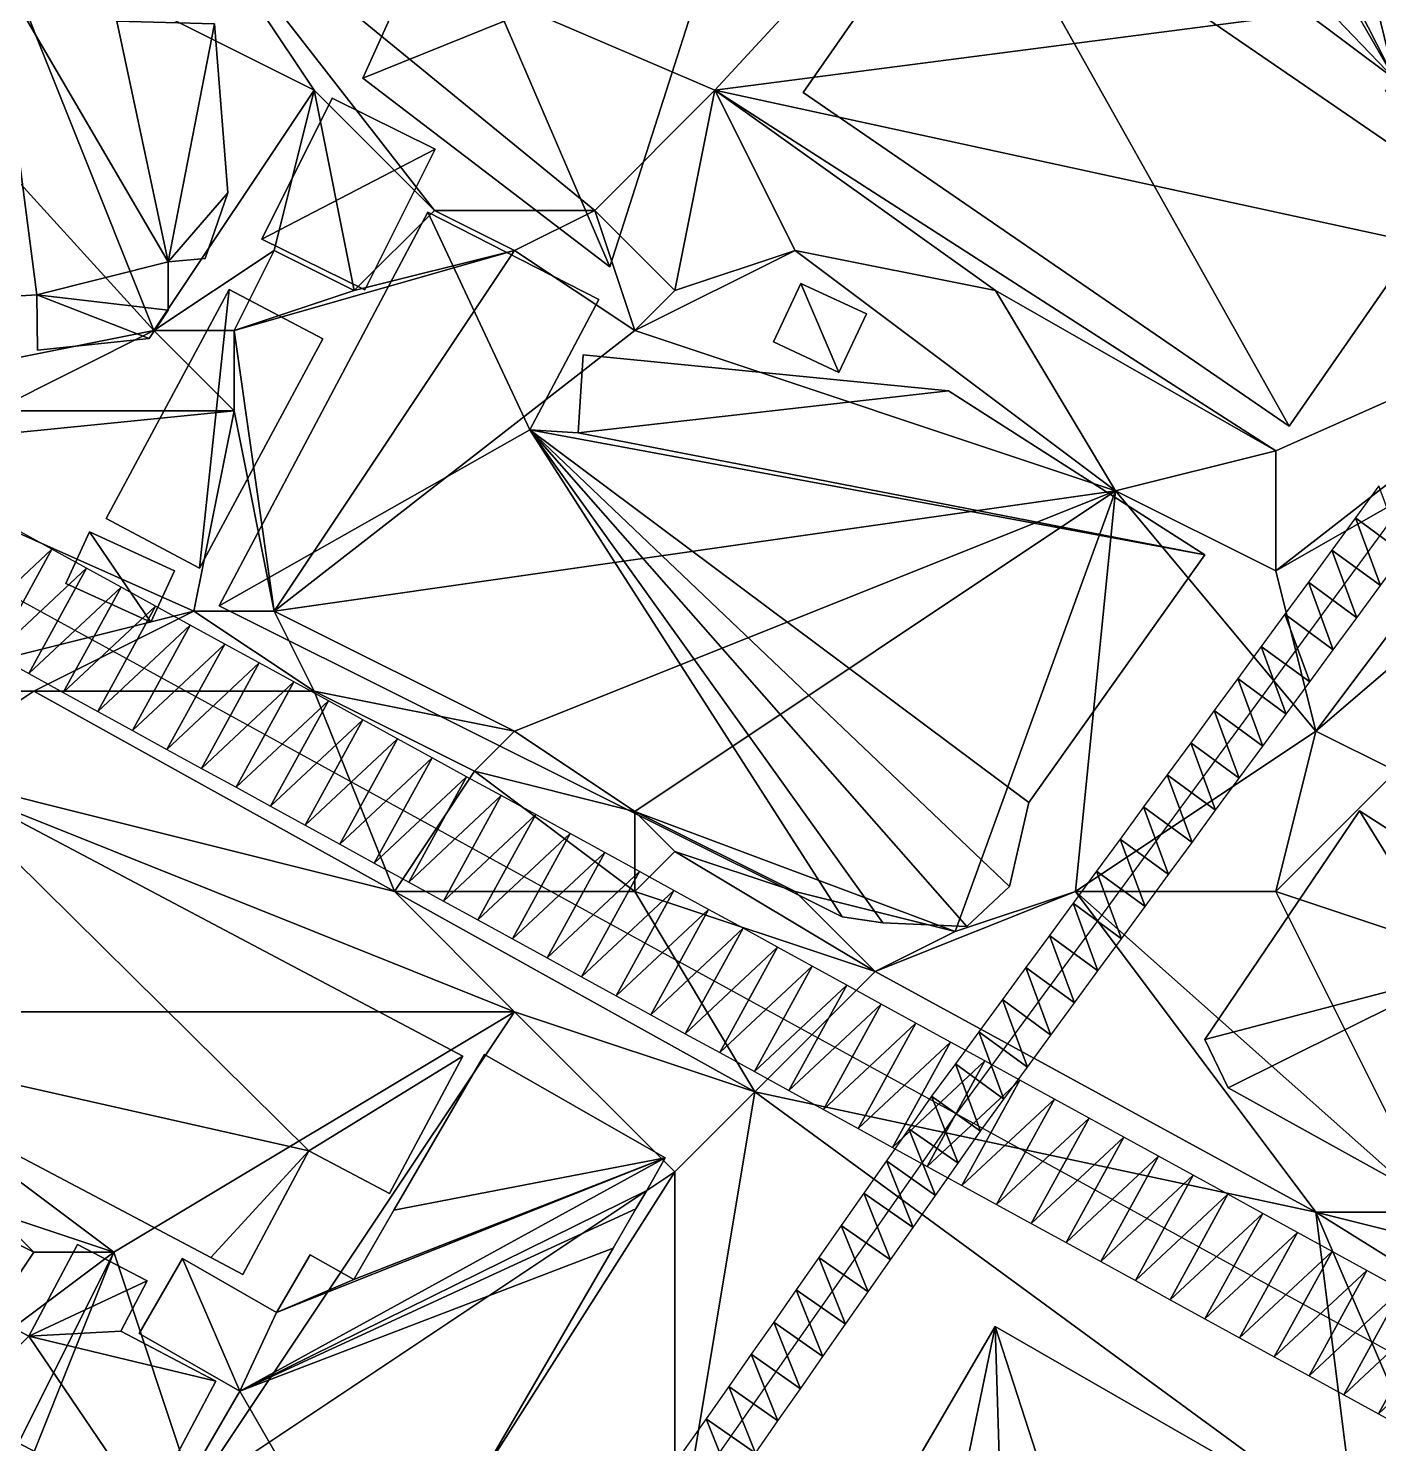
# Model space of a CAD drawing. Header units: metres. Extents: x -1103 to 901, y -902 to 905.
# Drawn here: x -1044.3 to -976.9, y -41.6 to 29.1 of the extents above; entities that cross this region are included whole.
import ezdxf

# ---------------------------------------------------------------- set-up
doc = ezdxf.new("R2010")
doc.units = ezdxf.units.M
for name, color, linetype in [('OSM_BUILDING_FOOTPRINTS', 7, 'CONTINUOUS'), ('OSM_BUILDING_ROOFS', 1, 'CONTINUOUS'), ('OSM_BUILDING_WALLS', 8, 'CONTINUOUS'), ('OSM_ROAD_AXES', 2, 'CONTINUOUS'), ('OSM_ROAD_SURFACE', 9, 'CONTINUOUS'), ('OSM_TERRAIN', 3, 'CONTINUOUS')]:
    doc.layers.add(name, color=color, linetype=linetype)

msp = doc.modelspace()

# ---------------------------------------------------------------- linework, layer by layer
at = {"layer": 'OSM_BUILDING_FOOTPRINTS'}
for points in [[(-1013.218, 51.382, 16.918), (-1010.676, 55.308, 16.918), (-1005.735, 52.089, 16.918), (-1004.994, 49.17, 16.918), (-1015.24, 17.187, 16.918), (-1027.576, 26.598, 16.918), (-1025.609, 30.966, 16.918), (-1020.513, 29.44, 16.918), (-1018.17, 36.076, 16.918), (-1019.076, 36.341, 16.918), (-1018.944, 36.905, 16.918), (-1019.485, 37.137, 16.918), (-1018.137, 41.262, 16.918), (-1016.622, 40.842, 16.918), (-1013.218, 51.382, 16.918)], [(-989.054, 37.47, 17.023), (-985.252, 42.491, 17.023), (-983.528, 41.208, 17.023), (-980.632, 45.278, 17.023), (-963.354, 32.98, 17.023), (-966.737, 28.501, 17.023), (-966.118, 28.048, 17.023), (-970.539, 22.209, 17.023), (-973.645, 24.52, 17.023), (-973.988, 24.067, 17.023), (-976.53, 25.958, 17.023), (-976.077, 26.566, 17.023), (-980.764, 30.071, 17.023), (-980.178, 30.846, 17.023), (-989.054, 37.47, 17.023)], [(-1005.602, 25.88, 17.048), (-997.345, 37.757, 17.048), (-973.081, 21.103, 17.048), (-981.338, 9.225, 17.048), (-1005.602, 25.88, 17.048)], [(-1058.814, 35.92, 17.05), (-1046.445, 37.38, 17.05), (-1046.014, 32.337, 17.05), (-1040.167, 32.946, 17.05), (-1039.846, 29.44, 17.05), (-1034.971, 29.318, 17.05), (-1034.319, 20.88, 17.05), (-1035.435, 17.607, 17.05), (-1037.292, 17.43, 17.05), (-1037.292, 15.019, 17.05), (-1038.232, 13.604, 17.05), (-1043.803, 13.017, 17.05), (-1043.836, 15.782, 17.05), (-1047.926, 15.528, 17.05), (-1047.97, 12.044, 17.05), (-1052.126, 11.712, 17.05), (-1052.005, 14.499, 17.05), (-1056.493, 14.521, 17.05), (-1058.814, 35.92, 17.05)], [(-1029.102, 25.603, 17.526), (-1023.962, 23.059, 17.526), (-1027.466, 16.037, 17.526), (-1032.606, 18.569, 17.526), (-1029.102, 25.603, 17.526)], [(-1016.578, 12.786, 17.759), (-998.339, 10.994, 17.759), (-985.55, 2.8, 17.759), (-994.326, -9.564, 17.759), (-995.288, -13.745, 17.759), (-997.432, -15.746, 17.759), (-1001.621, -15.558, 17.759), (-1003.644, -15.271, 17.759), (-1034.739, 0.255, 17.759), (-1024.326, 19.907, 17.759), (-1015.793, 15.55, 17.759), (-1019.242, 9.048, 17.759), (-1016.821, 8.893, 17.759), (-1016.578, 12.786, 17.759)], [(-1007.083, 13.438, 17.99), (-1005.712, 16.347, 17.99), (-1002.44, 14.832, 17.99), (-1003.811, 11.912, 17.99), (-1007.083, 13.438, 17.99)], [(-1040.387, 4.624, 17.709), (-1034.242, 16.059, 17.709), (-1029.577, 13.582, 17.709), (-1035.723, 2.146, 17.709), (-1040.387, 4.624, 17.709)], [(-1042.399, 1.383, 18.565), (-1041.216, 3.949, 18.565), (-1036.972, 2.014, 18.565), (-1038.154, -0.552, 18.565), (-1042.399, 1.383, 18.565)], [(-1030.261, -26.95, 19.434), (-1033.566, -33.121, 19.434), (-1035.158, -32.269, 19.434), (-1056.415, -21.034, 19.434), (-1049.44, -8.017, 19.434), (-1022.579, -22.227, 19.434), (-1026.249, -29.073, 19.434), (-1030.261, -26.95, 19.434)], [(-977.823, -9.973, 18.501), (-985.538, -21.386, 18.501), (-984.377, -23.808, 18.501), (-972.55, -30.355, 18.501), (-969.4, -24.582, 18.501), (-972.274, -22.868, 18.501), (-970.583, -19.683, 18.501), (-972.838, -18.068, 18.501), (-970.892, -14.441, 18.501), (-977.823, -9.973, 18.501)], [(-1038.739, -36.073, 19.076), (-1036.573, -32.324, 19.076), (-1031.875, -35.012, 19.076), (-1030.206, -32.136, 19.076), (-1028.028, -33.375, 19.076), (-1026.017, -29.913, 19.076), (-1021.507, -22.139, 19.076), (-1012.476, -27.303, 19.076), (-1013.404, -28.918, 19.076), (-1013.946, -29.836, 19.076), (-1015.085, -31.804, 19.076), (-1026.492, -51.478, 19.076), (-1037.369, -45.252, 19.076), (-1033.71, -38.949, 19.076), (-1038.739, -36.073, 19.076)], [(-1044.244, -36.195, 18.88), (-1041.812, -31.617, 18.88), (-1038.33, -33.441, 18.88), (-1039.657, -35.941, 18.88), (-1034.904, -38.44, 18.88), (-1038.341, -44.91, 18.88), (-1047.881, -39.9, 18.88), (-1045.549, -35.51, 18.88), (-1044.244, -36.195, 18.88)], [(-1005.865, -52.595, 18.597), (-996.017, -35.708, 18.597), (-979.016, -45.484, 18.597), (-985.571, -56.742, 18.597), (-992.446, -52.783, 18.597), (-991.186, -50.626, 18.597), (-995.63, -48.072, 18.597), (-1000.173, -55.868, 18.597), (-1005.865, -52.595, 18.597)]]:
    msp.add_polyline3d(points, close=True, dxfattribs=at)
at = {"layer": 'OSM_BUILDING_ROOFS'}
for points in [[(-1020.513, 29.44, 38.118), (-1015.24, 17.187, 38.118), (-1004.994, 49.17, 38.118)], [(-976.077, 26.566, 25.423), (-980.632, 45.278, 25.423), (-983.528, 41.208, 25.423)], [(-976.077, 26.566, 25.423), (-963.354, 32.98, 25.423), (-980.632, 45.278, 25.423)], [(-976.077, 26.566, 25.423), (-983.528, 41.208, 25.423), (-985.252, 42.491, 25.423)], [(-976.077, 26.566, 25.423), (-985.252, 42.491, 25.423), (-980.178, 30.846, 25.423)], [(-997.345, 37.757, 25.448), (-1005.602, 25.88, 25.448), (-981.338, 9.225, 25.448)], [(-997.345, 37.757, 25.448), (-981.338, 9.225, 25.448), (-973.081, 21.103, 25.448)], [(-1046.014, 32.337, 25.45), (-1047.926, 15.528, 25.45), (-1043.836, 15.782, 25.45)], [(-1046.014, 32.337, 25.45), (-1043.836, 15.782, 25.45), (-1037.292, 17.43, 25.45)], [(-1046.014, 32.337, 25.45), (-1037.292, 17.43, 25.45), (-1039.846, 29.44, 25.45)], [(-1020.513, 29.44, 38.118), (-1025.609, 30.966, 38.118), (-1027.576, 26.598, 38.118)], [(-980.178, 30.846, 25.423), (-980.764, 30.071, 25.423), (-976.077, 26.566, 25.423)], [(-1037.292, 17.43, 25.45), (-1034.971, 29.318, 25.45), (-1039.846, 29.44, 25.45)], [(-1037.292, 17.43, 25.45), (-1034.319, 20.88, 25.45), (-1034.971, 29.318, 25.45)], [(-1020.513, 29.44, 38.118), (-1027.576, 26.598, 38.118), (-1015.24, 17.187, 38.118)], [(-1023.962, 23.059, 32.326), (-1029.102, 25.603, 32.326), (-1032.606, 18.569, 32.326)], [(-1023.962, 23.059, 32.326), (-1032.606, 18.569, 32.326), (-1027.466, 16.037, 32.326)], [(-1037.292, 17.43, 25.45), (-1035.435, 17.607, 25.45), (-1034.319, 20.88, 25.45)], [(-1019.242, 9.048, 26.159), (-1024.326, 19.907, 26.159), (-1034.739, 0.255, 26.159)], [(-1019.242, 9.048, 26.159), (-1015.793, 15.55, 26.159), (-1024.326, 19.907, 26.159)], [(-1043.836, 15.782, 25.45), (-1037.292, 15.019, 25.45), (-1037.292, 17.43, 25.45)], [(-1005.712, 16.347, 27.99), (-1007.083, 13.438, 27.99), (-1003.811, 11.912, 27.99)], [(-1005.712, 16.347, 27.99), (-1003.811, 11.912, 27.99), (-1002.44, 14.832, 27.99)], [(-1043.836, 15.782, 25.45), (-1043.803, 13.017, 25.45), (-1038.232, 13.604, 25.45)], [(-1043.836, 15.782, 25.45), (-1038.232, 13.604, 25.45), (-1037.292, 15.019, 25.45)], [(-1034.242, 16.059, 22.909), (-1040.387, 4.624, 22.909), (-1035.723, 2.146, 22.909)], [(-1034.242, 16.059, 22.909), (-1035.723, 2.146, 22.909), (-1029.577, 13.582, 22.909)], [(-998.339, 10.994, 26.159), (-1016.578, 12.786, 26.159), (-1016.821, 8.893, 26.159)], [(-985.55, 2.8, 26.159), (-998.339, 10.994, 26.159), (-1016.821, 8.893, 26.159)], [(-1019.242, 9.048, 26.159), (-1034.739, 0.255, 26.159), (-1003.644, -15.271, 26.159)], [(-1019.242, 9.048, 26.159), (-1003.644, -15.271, 26.159), (-1001.621, -15.558, 26.159)], [(-1019.242, 9.048, 26.159), (-1001.621, -15.558, 26.159), (-997.432, -15.746, 26.159)], [(-1019.242, 9.048, 26.159), (-997.432, -15.746, 26.159), (-995.288, -13.745, 26.159)], [(-1019.242, 9.048, 26.159), (-995.288, -13.745, 26.159), (-994.326, -9.564, 26.159)], [(-1019.242, 9.048, 26.159), (-994.326, -9.564, 26.159), (-985.55, 2.8, 26.159)], [(-985.55, 2.8, 26.159), (-1016.821, 8.893, 26.159), (-1019.242, 9.048, 26.159)], [(-1041.216, 3.949, 28.565), (-1042.399, 1.383, 28.565), (-1038.154, -0.552, 28.565)], [(-1041.216, 3.949, 28.565), (-1038.154, -0.552, 28.565), (-1036.972, 2.014, 28.565)], [(-1030.261, -26.95, 40.634), (-1049.44, -8.017, 40.634), (-1056.415, -21.034, 40.634)], [(-1030.261, -26.95, 40.634), (-1022.579, -22.227, 40.634), (-1049.44, -8.017, 40.634)], [(-972.838, -18.068, 42.901), (-977.823, -9.973, 42.901), (-985.538, -21.386, 42.901)], [(-972.838, -18.068, 42.901), (-970.892, -14.441, 42.901), (-977.823, -9.973, 42.901)], [(-972.838, -18.068, 42.901), (-985.538, -21.386, 42.901), (-984.377, -23.808, 42.901)], [(-972.838, -18.068, 42.901), (-984.377, -23.808, 42.901), (-972.55, -30.355, 42.901)], [(-1030.261, -26.95, 40.634), (-1056.415, -21.034, 40.634), (-1035.158, -32.269, 40.634)], [(-1030.261, -26.95, 40.634), (-1026.249, -29.073, 40.634), (-1022.579, -22.227, 40.634)], [(-1012.476, -27.303, 40.276), (-1021.507, -22.139, 40.276), (-1026.017, -29.913, 40.276)], [(-1030.261, -26.95, 40.634), (-1035.158, -32.269, 40.634), (-1033.566, -33.121, 40.634)], [(-1033.71, -38.949, 40.276), (-1013.404, -28.918, 40.276), (-1012.476, -27.303, 40.276)], [(-1031.875, -35.012, 40.276), (-1033.71, -38.949, 40.276), (-1012.476, -27.303, 40.276)], [(-1031.875, -35.012, 40.276), (-1012.476, -27.303, 40.276), (-1028.028, -33.375, 40.276)], [(-1012.476, -27.303, 40.276), (-1026.017, -29.913, 40.276), (-1028.028, -33.375, 40.276)], [(-1033.71, -38.949, 40.276), (-1013.946, -29.836, 40.276), (-1013.404, -28.918, 40.276)], [(-1033.71, -38.949, 40.276), (-1015.085, -31.804, 40.276), (-1013.946, -29.836, 40.276)], [(-1044.244, -36.195, 43.28), (-1038.33, -33.441, 43.28), (-1041.812, -31.617, 43.28)], [(-1036.573, -32.324, 40.276), (-1038.739, -36.073, 40.276), (-1033.71, -38.949, 40.276)], [(-1031.875, -35.012, 40.276), (-1036.573, -32.324, 40.276), (-1033.71, -38.949, 40.276)], [(-1033.71, -38.949, 40.276), (-1026.492, -51.478, 40.276), (-1015.085, -31.804, 40.276)], [(-1028.028, -33.375, 40.276), (-1030.206, -32.136, 40.276), (-1031.875, -35.012, 40.276)], [(-1044.244, -36.195, 43.28), (-1039.657, -35.941, 43.28), (-1038.33, -33.441, 43.28)], [(-1044.244, -36.195, 43.28), (-1045.549, -35.51, 43.28), (-1047.881, -39.9, 43.28)], [(-1044.244, -36.195, 43.28), (-1034.904, -38.44, 43.28), (-1039.657, -35.941, 43.28)], [(-996.017, -35.708, 42.997), (-1005.865, -52.595, 42.997), (-1000.173, -55.868, 42.997)], [(-996.017, -35.708, 42.997), (-1000.173, -55.868, 42.997), (-995.63, -48.072, 42.997)], [(-996.017, -35.708, 42.997), (-995.63, -48.072, 42.997), (-991.186, -50.626, 42.997)], [(-991.186, -50.626, 42.997), (-979.016, -45.484, 42.997), (-996.017, -35.708, 42.997)], [(-1044.244, -36.195, 43.28), (-1047.881, -39.9, 43.28), (-1038.341, -44.91, 43.28)], [(-1044.244, -36.195, 43.28), (-1038.341, -44.91, 43.28), (-1034.904, -38.44, 43.28)], [(-1033.71, -38.949, 40.276), (-1037.369, -45.252, 40.276), (-1026.492, -51.478, 40.276)]]:
    msp.add_3dface(points, dxfattribs=at)
at = {"layer": 'OSM_BUILDING_WALLS'}
for points in [[(-1015.24, 17.187, 16.918), (-1004.994, 49.17, 16.918), (-1004.994, 49.17, 38.118)], [(-1015.24, 17.187, 16.918), (-1004.994, 49.17, 38.118), (-1015.24, 17.187, 38.118)], [(-997.345, 37.757, 17.048), (-1005.602, 25.88, 17.048), (-1005.602, 25.88, 25.448)], [(-997.345, 37.757, 17.048), (-1005.602, 25.88, 25.448), (-997.345, 37.757, 25.448)], [(-973.081, 21.103, 17.048), (-997.345, 37.757, 17.048), (-997.345, 37.757, 25.448)], [(-973.081, 21.103, 17.048), (-997.345, 37.757, 25.448), (-973.081, 21.103, 25.448)], [(-1025.609, 30.966, 16.918), (-1027.576, 26.598, 16.918), (-1027.576, 26.598, 38.118)], [(-1025.609, 30.966, 16.918), (-1027.576, 26.598, 38.118), (-1025.609, 30.966, 38.118)], [(-980.764, 30.071, 17.023), (-976.077, 26.566, 17.023), (-976.077, 26.566, 25.423)], [(-980.764, 30.071, 17.023), (-976.077, 26.566, 25.423), (-980.764, 30.071, 25.423)], [(-1034.319, 20.88, 17.05), (-1034.971, 29.318, 17.05), (-1034.971, 29.318, 25.45)], [(-1034.319, 20.88, 17.05), (-1034.971, 29.318, 25.45), (-1034.319, 20.88, 25.45)], [(-1027.576, 26.598, 16.918), (-1015.24, 17.187, 16.918), (-1015.24, 17.187, 38.118)], [(-1027.576, 26.598, 16.918), (-1015.24, 17.187, 38.118), (-1027.576, 26.598, 38.118)], [(-1029.102, 25.603, 17.526), (-1032.606, 18.569, 17.526), (-1032.606, 18.569, 32.326)], [(-1029.102, 25.603, 17.526), (-1032.606, 18.569, 32.326), (-1029.102, 25.603, 32.326)], [(-1023.962, 23.059, 17.526), (-1029.102, 25.603, 17.526), (-1029.102, 25.603, 32.326)], [(-1023.962, 23.059, 17.526), (-1029.102, 25.603, 32.326), (-1023.962, 23.059, 32.326)], [(-1005.602, 25.88, 17.048), (-981.338, 9.225, 17.048), (-981.338, 9.225, 25.448)], [(-1005.602, 25.88, 17.048), (-981.338, 9.225, 25.448), (-1005.602, 25.88, 25.448)], [(-1027.466, 16.037, 17.526), (-1023.962, 23.059, 17.526), (-1023.962, 23.059, 32.326)], [(-1027.466, 16.037, 17.526), (-1023.962, 23.059, 32.326), (-1027.466, 16.037, 32.326)], [(-1035.435, 17.607, 17.05), (-1034.319, 20.88, 17.05), (-1034.319, 20.88, 25.45)], [(-1035.435, 17.607, 17.05), (-1034.319, 20.88, 25.45), (-1035.435, 17.607, 25.45)], [(-981.338, 9.225, 17.048), (-973.081, 21.103, 17.048), (-973.081, 21.103, 25.448)], [(-981.338, 9.225, 17.048), (-973.081, 21.103, 25.448), (-981.338, 9.225, 25.448)], [(-1024.326, 19.907, 17.759), (-1034.739, 0.255, 17.759), (-1034.739, 0.255, 26.159)], [(-1024.326, 19.907, 17.759), (-1034.739, 0.255, 26.159), (-1024.326, 19.907, 26.159)], [(-1015.793, 15.55, 17.759), (-1024.326, 19.907, 17.759), (-1024.326, 19.907, 26.159)], [(-1015.793, 15.55, 17.759), (-1024.326, 19.907, 26.159), (-1015.793, 15.55, 26.159)], [(-1032.606, 18.569, 17.526), (-1027.466, 16.037, 17.526), (-1027.466, 16.037, 32.326)], [(-1032.606, 18.569, 17.526), (-1027.466, 16.037, 32.326), (-1032.606, 18.569, 32.326)], [(-1037.292, 17.43, 17.05), (-1035.435, 17.607, 17.05), (-1035.435, 17.607, 25.45)], [(-1037.292, 17.43, 17.05), (-1035.435, 17.607, 25.45), (-1037.292, 17.43, 25.45)], [(-1037.292, 15.019, 17.05), (-1037.292, 17.43, 17.05), (-1037.292, 17.43, 25.45)], [(-1037.292, 15.019, 17.05), (-1037.292, 17.43, 25.45), (-1037.292, 15.019, 25.45)], [(-1005.712, 16.347, 17.99), (-1007.083, 13.438, 17.99), (-1007.083, 13.438, 27.99)], [(-1005.712, 16.347, 17.99), (-1007.083, 13.438, 27.99), (-1005.712, 16.347, 27.99)], [(-1002.44, 14.832, 17.99), (-1005.712, 16.347, 17.99), (-1005.712, 16.347, 27.99)], [(-1002.44, 14.832, 17.99), (-1005.712, 16.347, 27.99), (-1002.44, 14.832, 27.99)], [(-1047.926, 15.528, 17.05), (-1043.836, 15.782, 17.05), (-1043.836, 15.782, 25.45)], [(-1047.926, 15.528, 17.05), (-1043.836, 15.782, 25.45), (-1047.926, 15.528, 25.45)], [(-1043.836, 15.782, 17.05), (-1043.803, 13.017, 17.05), (-1043.803, 13.017, 25.45)], [(-1043.836, 15.782, 17.05), (-1043.803, 13.017, 25.45), (-1043.836, 15.782, 25.45)], [(-1034.242, 16.059, 17.709), (-1040.387, 4.624, 17.709), (-1040.387, 4.624, 22.909)], [(-1034.242, 16.059, 17.709), (-1040.387, 4.624, 22.909), (-1034.242, 16.059, 22.909)], [(-1029.577, 13.582, 17.709), (-1034.242, 16.059, 17.709), (-1034.242, 16.059, 22.909)], [(-1029.577, 13.582, 17.709), (-1034.242, 16.059, 22.909), (-1029.577, 13.582, 22.909)], [(-1019.242, 9.048, 17.759), (-1015.793, 15.55, 17.759), (-1015.793, 15.55, 26.159)], [(-1019.242, 9.048, 17.759), (-1015.793, 15.55, 26.159), (-1019.242, 9.048, 26.159)], [(-1038.232, 13.604, 17.05), (-1037.292, 15.019, 17.05), (-1037.292, 15.019, 25.45)], [(-1038.232, 13.604, 17.05), (-1037.292, 15.019, 25.45), (-1038.232, 13.604, 25.45)], [(-1003.811, 11.912, 17.99), (-1002.44, 14.832, 17.99), (-1002.44, 14.832, 27.99)], [(-1003.811, 11.912, 17.99), (-1002.44, 14.832, 27.99), (-1003.811, 11.912, 27.99)], [(-1043.803, 13.017, 17.05), (-1038.232, 13.604, 17.05), (-1038.232, 13.604, 25.45)], [(-1043.803, 13.017, 17.05), (-1038.232, 13.604, 25.45), (-1043.803, 13.017, 25.45)], [(-1035.723, 2.146, 17.709), (-1029.577, 13.582, 17.709), (-1029.577, 13.582, 22.909)], [(-1035.723, 2.146, 17.709), (-1029.577, 13.582, 22.909), (-1035.723, 2.146, 22.909)], [(-1007.083, 13.438, 17.99), (-1003.811, 11.912, 17.99), (-1003.811, 11.912, 27.99)], [(-1007.083, 13.438, 17.99), (-1003.811, 11.912, 27.99), (-1007.083, 13.438, 27.99)], [(-1016.578, 12.786, 17.759), (-1016.821, 8.893, 17.759), (-1016.821, 8.893, 26.159)], [(-1016.578, 12.786, 17.759), (-1016.821, 8.893, 26.159), (-1016.578, 12.786, 26.159)], [(-998.339, 10.994, 17.759), (-1016.578, 12.786, 17.759), (-1016.578, 12.786, 26.159)], [(-998.339, 10.994, 17.759), (-1016.578, 12.786, 26.159), (-998.339, 10.994, 26.159)], [(-985.55, 2.8, 17.759), (-998.339, 10.994, 17.759), (-998.339, 10.994, 26.159)], [(-985.55, 2.8, 17.759), (-998.339, 10.994, 26.159), (-985.55, 2.8, 26.159)], [(-1016.821, 8.893, 17.759), (-1019.242, 9.048, 17.759), (-1019.242, 9.048, 26.159)], [(-1016.821, 8.893, 17.759), (-1019.242, 9.048, 26.159), (-1016.821, 8.893, 26.159)], [(-1040.387, 4.624, 17.709), (-1035.723, 2.146, 17.709), (-1035.723, 2.146, 22.909)], [(-1040.387, 4.624, 17.709), (-1035.723, 2.146, 22.909), (-1040.387, 4.624, 22.909)], [(-1041.216, 3.949, 18.565), (-1042.399, 1.383, 18.565), (-1042.399, 1.383, 28.565)], [(-1041.216, 3.949, 18.565), (-1042.399, 1.383, 28.565), (-1041.216, 3.949, 28.565)], [(-1036.972, 2.014, 18.565), (-1041.216, 3.949, 18.565), (-1041.216, 3.949, 28.565)], [(-1036.972, 2.014, 18.565), (-1041.216, 3.949, 28.565), (-1036.972, 2.014, 28.565)], [(-994.326, -9.564, 17.759), (-985.55, 2.8, 17.759), (-985.55, 2.8, 26.159)], [(-994.326, -9.564, 17.759), (-985.55, 2.8, 26.159), (-994.326, -9.564, 26.159)], [(-1038.154, -0.552, 18.565), (-1036.972, 2.014, 18.565), (-1036.972, 2.014, 28.565)], [(-1038.154, -0.552, 18.565), (-1036.972, 2.014, 28.565), (-1038.154, -0.552, 28.565)], [(-1042.399, 1.383, 18.565), (-1038.154, -0.552, 18.565), (-1038.154, -0.552, 28.565)], [(-1042.399, 1.383, 18.565), (-1038.154, -0.552, 28.565), (-1042.399, 1.383, 28.565)], [(-1034.739, 0.255, 17.759), (-1003.644, -15.271, 17.759), (-1003.644, -15.271, 26.159)], [(-1034.739, 0.255, 17.759), (-1003.644, -15.271, 26.159), (-1034.739, 0.255, 26.159)], [(-1022.579, -22.227, 19.434), (-1049.44, -8.017, 19.434), (-1049.44, -8.017, 40.634)], [(-1022.579, -22.227, 19.434), (-1049.44, -8.017, 40.634), (-1022.579, -22.227, 40.634)], [(-995.288, -13.745, 17.759), (-994.326, -9.564, 17.759), (-994.326, -9.564, 26.159)], [(-995.288, -13.745, 17.759), (-994.326, -9.564, 26.159), (-995.288, -13.745, 26.159)], [(-977.823, -9.973, 18.501), (-985.538, -21.386, 18.501), (-985.538, -21.386, 42.901)], [(-977.823, -9.973, 18.501), (-985.538, -21.386, 42.901), (-977.823, -9.973, 42.901)], [(-970.892, -14.441, 18.501), (-977.823, -9.973, 18.501), (-977.823, -9.973, 42.901)], [(-970.892, -14.441, 18.501), (-977.823, -9.973, 42.901), (-970.892, -14.441, 42.901)], [(-997.432, -15.746, 17.759), (-995.288, -13.745, 17.759), (-995.288, -13.745, 26.159)], [(-997.432, -15.746, 17.759), (-995.288, -13.745, 26.159), (-997.432, -15.746, 26.159)], [(-1003.644, -15.271, 17.759), (-1001.621, -15.558, 17.759), (-1001.621, -15.558, 26.159)], [(-1003.644, -15.271, 17.759), (-1001.621, -15.558, 26.159), (-1003.644, -15.271, 26.159)], [(-1001.621, -15.558, 17.759), (-997.432, -15.746, 17.759), (-997.432, -15.746, 26.159)], [(-1001.621, -15.558, 17.759), (-997.432, -15.746, 26.159), (-1001.621, -15.558, 26.159)], [(-1056.415, -21.034, 19.434), (-1035.158, -32.269, 19.434), (-1035.158, -32.269, 40.634)], [(-1056.415, -21.034, 19.434), (-1035.158, -32.269, 40.634), (-1056.415, -21.034, 40.634)], [(-985.538, -21.386, 18.501), (-984.377, -23.808, 18.501), (-984.377, -23.808, 42.901)], [(-985.538, -21.386, 18.501), (-984.377, -23.808, 42.901), (-985.538, -21.386, 42.901)], [(-1026.249, -29.073, 19.434), (-1022.579, -22.227, 19.434), (-1022.579, -22.227, 40.634)], [(-1026.249, -29.073, 19.434), (-1022.579, -22.227, 40.634), (-1026.249, -29.073, 40.634)], [(-1021.507, -22.139, 19.076), (-1026.017, -29.913, 19.076), (-1026.017, -29.913, 40.276)], [(-1021.507, -22.139, 19.076), (-1026.017, -29.913, 40.276), (-1021.507, -22.139, 40.276)], [(-1012.476, -27.303, 19.076), (-1021.507, -22.139, 19.076), (-1021.507, -22.139, 40.276)], [(-1012.476, -27.303, 19.076), (-1021.507, -22.139, 40.276), (-1012.476, -27.303, 40.276)], [(-984.377, -23.808, 18.501), (-972.55, -30.355, 18.501), (-972.55, -30.355, 42.901)], [(-984.377, -23.808, 18.501), (-972.55, -30.355, 42.901), (-984.377, -23.808, 42.901)], [(-1033.566, -33.121, 19.434), (-1030.261, -26.95, 19.434), (-1030.261, -26.95, 40.634)], [(-1033.566, -33.121, 19.434), (-1030.261, -26.95, 40.634), (-1033.566, -33.121, 40.634)], [(-1030.261, -26.95, 19.434), (-1026.249, -29.073, 19.434), (-1026.249, -29.073, 40.634)], [(-1030.261, -26.95, 19.434), (-1026.249, -29.073, 40.634), (-1030.261, -26.95, 40.634)], [(-1013.404, -28.918, 19.076), (-1012.476, -27.303, 19.076), (-1012.476, -27.303, 40.276)], [(-1013.404, -28.918, 19.076), (-1012.476, -27.303, 40.276), (-1013.404, -28.918, 40.276)], [(-1013.946, -29.836, 19.076), (-1013.404, -28.918, 19.076), (-1013.404, -28.918, 40.276)], [(-1013.946, -29.836, 19.076), (-1013.404, -28.918, 40.276), (-1013.946, -29.836, 40.276)], [(-1026.017, -29.913, 19.076), (-1028.028, -33.375, 19.076), (-1028.028, -33.375, 40.276)], [(-1026.017, -29.913, 19.076), (-1028.028, -33.375, 40.276), (-1026.017, -29.913, 40.276)], [(-1015.085, -31.804, 19.076), (-1013.946, -29.836, 19.076), (-1013.946, -29.836, 40.276)], [(-1015.085, -31.804, 19.076), (-1013.946, -29.836, 40.276), (-1015.085, -31.804, 40.276)], [(-1041.812, -31.617, 18.88), (-1044.244, -36.195, 18.88), (-1044.244, -36.195, 43.28)], [(-1041.812, -31.617, 18.88), (-1044.244, -36.195, 43.28), (-1041.812, -31.617, 43.28)], [(-1038.33, -33.441, 18.88), (-1041.812, -31.617, 18.88), (-1041.812, -31.617, 43.28)], [(-1038.33, -33.441, 18.88), (-1041.812, -31.617, 43.28), (-1038.33, -33.441, 43.28)], [(-1036.573, -32.324, 19.076), (-1038.739, -36.073, 19.076), (-1038.739, -36.073, 40.276)], [(-1036.573, -32.324, 19.076), (-1038.739, -36.073, 40.276), (-1036.573, -32.324, 40.276)], [(-1031.875, -35.012, 19.076), (-1036.573, -32.324, 19.076), (-1036.573, -32.324, 40.276)], [(-1031.875, -35.012, 19.076), (-1036.573, -32.324, 40.276), (-1031.875, -35.012, 40.276)], [(-1035.158, -32.269, 19.434), (-1033.566, -33.121, 19.434), (-1033.566, -33.121, 40.634)], [(-1035.158, -32.269, 19.434), (-1033.566, -33.121, 40.634), (-1035.158, -32.269, 40.634)], [(-1030.206, -32.136, 19.076), (-1031.875, -35.012, 19.076), (-1031.875, -35.012, 40.276)], [(-1030.206, -32.136, 19.076), (-1031.875, -35.012, 40.276), (-1030.206, -32.136, 40.276)], [(-1028.028, -33.375, 19.076), (-1030.206, -32.136, 19.076), (-1030.206, -32.136, 40.276)], [(-1028.028, -33.375, 19.076), (-1030.206, -32.136, 40.276), (-1028.028, -33.375, 40.276)], [(-1026.492, -51.478, 19.076), (-1015.085, -31.804, 19.076), (-1015.085, -31.804, 40.276)], [(-1026.492, -51.478, 19.076), (-1015.085, -31.804, 40.276), (-1026.492, -51.478, 40.276)], [(-1039.657, -35.941, 18.88), (-1038.33, -33.441, 18.88), (-1038.33, -33.441, 43.28)], [(-1039.657, -35.941, 18.88), (-1038.33, -33.441, 43.28), (-1039.657, -35.941, 43.28)], [(-1044.244, -36.195, 18.88), (-1045.549, -35.51, 18.88), (-1045.549, -35.51, 43.28)], [(-1044.244, -36.195, 18.88), (-1045.549, -35.51, 43.28), (-1044.244, -36.195, 43.28)], [(-1034.904, -38.44, 18.88), (-1039.657, -35.941, 18.88), (-1039.657, -35.941, 43.28)], [(-1034.904, -38.44, 18.88), (-1039.657, -35.941, 43.28), (-1034.904, -38.44, 43.28)], [(-996.017, -35.708, 18.597), (-1005.865, -52.595, 18.597), (-1005.865, -52.595, 42.997)], [(-996.017, -35.708, 18.597), (-1005.865, -52.595, 42.997), (-996.017, -35.708, 42.997)], [(-979.016, -45.484, 18.597), (-996.017, -35.708, 18.597), (-996.017, -35.708, 42.997)], [(-979.016, -45.484, 18.597), (-996.017, -35.708, 42.997), (-979.016, -45.484, 42.997)], [(-1038.739, -36.073, 19.076), (-1033.71, -38.949, 19.076), (-1033.71, -38.949, 40.276)], [(-1038.739, -36.073, 19.076), (-1033.71, -38.949, 40.276), (-1038.739, -36.073, 40.276)], [(-1038.341, -44.91, 18.88), (-1034.904, -38.44, 18.88), (-1034.904, -38.44, 43.28)], [(-1038.341, -44.91, 18.88), (-1034.904, -38.44, 43.28), (-1038.341, -44.91, 43.28)], [(-1033.71, -38.949, 19.076), (-1037.369, -45.252, 19.076), (-1037.369, -45.252, 40.276)], [(-1033.71, -38.949, 19.076), (-1037.369, -45.252, 40.276), (-1033.71, -38.949, 40.276)], [(-1047.881, -39.9, 18.88), (-1038.341, -44.91, 18.88), (-1038.341, -44.91, 43.28)], [(-1047.881, -39.9, 18.88), (-1038.341, -44.91, 43.28), (-1047.881, -39.9, 43.28)]]:
    msp.add_3dface(points, dxfattribs=at)
at = {"layer": 'OSM_ROAD_AXES'}
for points in [[(-813.689, 192.863, 18.856), (-836.681, 169.108, 18.771), (-861.474, 142.201, 17.045), (-893.839, 109.908, 18.312), (-915.128, 88.331, 19.102), (-917.527, 85.368, 19.253), (-919.505, 82.547, 19.404), (-941.877, 51.704, 20.365), (-958.026, 29.408, 19.506), (-997.962, -25.091, 21.081), (-1053.064, -103.91, 17.163), (-1060.204, -123.263, 17.236), (-1061.296, -250.242, 21.914)], [(-836.908, -123.458, 22.18), (-875.121, -90.956, 21.741), (-933.895, -60.247, 22.966), (-942.517, -55.513, 22.659), (-997.962, -25.091, 21.081), (-1087.653, 24.109, 18.022), (-1089.886, 25.325, 18.015), (-1100, 30.73, 18.096)]]:
    msp.add_polyline3d(points, dxfattribs=at)
at = {"layer": 'OSM_ROAD_SURFACE'}
for points in [[(-976.855, 6.251, 19.582), (-978.03, 4.648, 19.628), (-975.61, 2.875, 19.651)], [(-978.03, 4.648, 19.628), (-979.204, 3.045, 19.683), (-976.785, 1.272, 19.731)], [(-978.03, 4.648, 19.628), (-976.785, 1.272, 19.731), (-975.61, 2.875, 19.651)], [(-1043.09, 3.085, 20.467), (-1044.815, 4.031, 20.377), (-1047.7, -1.229, 20.453)], [(-1043.09, 3.085, 20.467), (-1047.7, -1.229, 20.453), (-1045.976, -2.175, 20.542)], [(-1041.365, 2.139, 20.556), (-1043.09, 3.085, 20.467), (-1045.976, -2.175, 20.542)], [(-979.204, 3.045, 19.683), (-980.379, 1.442, 19.762), (-977.959, -0.331, 19.81)], [(-979.204, 3.045, 19.683), (-977.959, -0.331, 19.81), (-976.785, 1.272, 19.731)], [(-1041.365, 2.139, 20.556), (-1045.976, -2.175, 20.542), (-1044.251, -3.122, 20.666)], [(-1039.64, 1.193, 20.645), (-1041.365, 2.139, 20.556), (-1044.251, -3.122, 20.666)], [(-980.379, 1.442, 19.762), (-981.554, -0.161, 19.849), (-979.134, -1.934, 19.89)], [(-980.379, 1.442, 19.762), (-979.134, -1.934, 19.89), (-977.959, -0.331, 19.81)], [(-1039.64, 1.193, 20.645), (-1044.251, -3.122, 20.666), (-1042.526, -4.068, 20.775)], [(-1037.915, 0.247, 20.734), (-1039.64, 1.193, 20.645), (-1042.526, -4.068, 20.775)], [(-1037.915, 0.247, 20.734), (-1042.526, -4.068, 20.775), (-1040.801, -5.014, 20.835)], [(-1036.191, -0.699, 20.826), (-1037.915, 0.247, 20.734), (-1040.801, -5.014, 20.835)], [(-1036.191, -0.699, 20.826), (-1040.801, -5.014, 20.835), (-1039.076, -5.96, 20.896)], [(-1034.466, -1.646, 20.905), (-1036.191, -0.699, 20.826), (-1039.076, -5.96, 20.896)], [(-981.554, -0.161, 19.849), (-982.728, -1.764, 20.05), (-980.308, -3.537, 19.97)], [(-981.554, -0.161, 19.849), (-980.308, -3.537, 19.97), (-979.134, -1.934, 19.89)], [(-1034.466, -1.646, 20.905), (-1039.076, -5.96, 20.896), (-1037.351, -6.906, 20.957)], [(-1032.741, -2.592, 20.984), (-1034.466, -1.646, 20.905), (-1037.351, -6.906, 20.957)], [(-982.728, -1.764, 20.05), (-983.903, -3.366, 20.167), (-981.483, -5.14, 20.109)], [(-982.728, -1.764, 20.05), (-981.483, -5.14, 20.109), (-980.308, -3.537, 19.97)], [(-1032.741, -2.592, 20.984), (-1037.351, -6.906, 20.957), (-1035.627, -7.852, 21.017)], [(-1031.016, -3.538, 21.064), (-1032.741, -2.592, 20.984), (-1035.627, -7.852, 21.017)], [(-983.903, -3.366, 20.167), (-985.077, -4.969, 20.244), (-982.657, -6.743, 20.186)], [(-983.903, -3.366, 20.167), (-982.657, -6.743, 20.186), (-981.483, -5.14, 20.109)], [(-1031.016, -3.538, 21.064), (-1035.627, -7.852, 21.017), (-1033.902, -8.798, 21.078)], [(-1029.291, -4.484, 21.121), (-1031.016, -3.538, 21.064), (-1033.902, -8.798, 21.078)], [(-1029.291, -4.484, 21.121), (-1033.902, -8.798, 21.078), (-1032.177, -9.745, 21.139)], [(-1027.566, -5.43, 21.15), (-1029.291, -4.484, 21.121), (-1032.177, -9.745, 21.139)], [(-1027.566, -5.43, 21.15), (-1032.177, -9.745, 21.139), (-1030.452, -10.691, 21.2)], [(-1025.842, -6.376, 21.179), (-1027.566, -5.43, 21.15), (-1030.452, -10.691, 21.2)], [(-985.077, -4.969, 20.244), (-986.252, -6.572, 20.321), (-983.832, -8.346, 20.263)], [(-985.077, -4.969, 20.244), (-983.832, -8.346, 20.263), (-982.657, -6.743, 20.186)], [(-1025.842, -6.376, 21.179), (-1030.452, -10.691, 21.2), (-1028.727, -11.637, 21.26)], [(-1024.117, -7.323, 21.208), (-1025.842, -6.376, 21.179), (-1028.727, -11.637, 21.26)], [(-986.252, -6.572, 20.321), (-987.427, -8.175, 20.398), (-985.007, -9.948, 20.38)], [(-986.252, -6.572, 20.321), (-985.007, -9.948, 20.38), (-983.832, -8.346, 20.263)], [(-1024.117, -7.323, 21.208), (-1028.727, -11.637, 21.26), (-1027.002, -12.583, 21.321)], [(-1022.392, -8.269, 21.237), (-1024.117, -7.323, 21.208), (-1027.002, -12.583, 21.321)], [(-1022.392, -8.269, 21.237), (-1027.002, -12.583, 21.321), (-1025.278, -13.529, 21.357)], [(-1020.667, -9.215, 21.252), (-1022.392, -8.269, 21.237), (-1025.278, -13.529, 21.357)], [(-987.427, -8.175, 20.398), (-988.601, -9.778, 20.475), (-986.181, -11.551, 20.512)], [(-987.427, -8.175, 20.398), (-986.181, -11.551, 20.512), (-985.007, -9.948, 20.38)], [(-1020.667, -9.215, 21.252), (-1025.278, -13.529, 21.357), (-1023.553, -14.475, 21.355)], [(-1018.942, -10.161, 21.239), (-1020.667, -9.215, 21.252), (-1023.553, -14.475, 21.355)], [(-988.601, -9.778, 20.475), (-989.776, -11.381, 20.552), (-987.356, -13.154, 20.643)], [(-988.601, -9.778, 20.475), (-987.356, -13.154, 20.643), (-986.181, -11.551, 20.512)], [(-1018.942, -10.161, 21.239), (-1023.553, -14.475, 21.355), (-1021.828, -15.421, 21.337)], [(-1017.218, -11.107, 21.181), (-1018.942, -10.161, 21.239), (-1021.828, -15.421, 21.337)], [(-1017.218, -11.107, 21.181), (-1021.828, -15.421, 21.337), (-1020.103, -16.368, 21.319)], [(-1015.493, -12.053, 21.124), (-1017.218, -11.107, 21.181), (-1020.103, -16.368, 21.319)], [(-989.776, -11.381, 20.552), (-990.95, -12.984, 20.628), (-988.53, -14.757, 20.715)], [(-989.776, -11.381, 20.552), (-988.53, -14.757, 20.715), (-987.356, -13.154, 20.643)], [(-1015.493, -12.053, 21.124), (-1020.103, -16.368, 21.319), (-1018.378, -17.314, 21.301)], [(-1013.768, -12.999, 21.097), (-1015.493, -12.053, 21.124), (-1018.378, -17.314, 21.301)], [(-1013.768, -12.999, 21.097), (-1018.378, -17.314, 21.301), (-1016.654, -18.26, 21.284)], [(-1012.043, -13.946, 21.149), (-1013.768, -12.999, 21.097), (-1016.654, -18.26, 21.284)], [(-990.95, -12.984, 20.628), (-992.125, -14.587, 20.712), (-989.705, -16.36, 20.735)], [(-990.95, -12.984, 20.628), (-989.705, -16.36, 20.735), (-988.53, -14.757, 20.715)], [(-1012.043, -13.946, 21.149), (-1016.654, -18.26, 21.284), (-1014.929, -19.206, 21.266)], [(-1010.318, -14.892, 21.156), (-1012.043, -13.946, 21.149), (-1014.929, -19.206, 21.266)], [(-992.125, -14.587, 20.712), (-993.299, -16.19, 20.783), (-990.88, -17.963, 20.82)], [(-992.125, -14.587, 20.712), (-990.88, -17.963, 20.82), (-989.705, -16.36, 20.735)], [(-1010.318, -14.892, 21.156), (-1014.929, -19.206, 21.266), (-1013.204, -20.152, 21.248)], [(-1008.593, -15.838, 21.157), (-1010.318, -14.892, 21.156), (-1013.204, -20.152, 21.248)], [(-1008.593, -15.838, 21.157), (-1013.204, -20.152, 21.248), (-1011.479, -21.098, 21.23)], [(-1006.869, -16.784, 21.104), (-1008.593, -15.838, 21.157), (-1011.479, -21.098, 21.23)], [(-993.299, -16.19, 20.783), (-994.474, -17.793, 20.855), (-992.054, -19.566, 20.891)], [(-993.299, -16.19, 20.783), (-992.054, -19.566, 20.891), (-990.88, -17.963, 20.82)], [(-1006.869, -16.784, 21.104), (-1011.479, -21.098, 21.23), (-1009.754, -22.045, 21.212)], [(-1005.144, -17.73, 21.052), (-1006.869, -16.784, 21.104), (-1009.754, -22.045, 21.212)], [(-1005.144, -17.73, 21.052), (-1009.754, -22.045, 21.212), (-1008.029, -22.991, 21.177)], [(-1003.419, -18.676, 20.999), (-1005.144, -17.73, 21.052), (-1008.029, -22.991, 21.177)], [(-994.474, -17.793, 20.855), (-995.649, -19.396, 20.926), (-993.229, -21.169, 20.963)], [(-994.474, -17.793, 20.855), (-993.229, -21.169, 20.963), (-992.054, -19.566, 20.891)], [(-1003.419, -18.676, 20.999), (-1008.029, -22.991, 21.177), (-1006.305, -23.937, 21.165)], [(-1001.694, -19.622, 20.995), (-1003.419, -18.676, 20.999), (-1006.305, -23.937, 21.165)], [(-1001.694, -19.622, 20.995), (-1006.305, -23.937, 21.165), (-1004.58, -24.883, 21.175)], [(-999.969, -20.569, 21.01), (-1001.694, -19.622, 20.995), (-1004.58, -24.883, 21.175)], [(-995.649, -19.396, 20.926), (-996.823, -20.999, 20.997), (-994.403, -22.772, 21.031)], [(-995.649, -19.396, 20.926), (-994.403, -22.772, 21.031), (-993.229, -21.169, 20.963)], [(-999.969, -20.569, 21.01), (-1004.58, -24.883, 21.175), (-1002.855, -25.829, 21.171)], [(-998.244, -21.515, 21.024), (-999.969, -20.569, 21.01), (-1002.855, -25.829, 21.171)], [(-996.823, -20.999, 20.997), (-997.998, -22.602, 21.055), (-995.578, -24.375, 21.089)], [(-996.823, -20.999, 20.997), (-995.578, -24.375, 21.089), (-994.403, -22.772, 21.031)], [(-998.244, -21.515, 21.024), (-1002.855, -25.829, 21.171), (-1001.13, -26.775, 21.166)], [(-996.52, -22.461, 21.039), (-998.244, -21.515, 21.024), (-1001.13, -26.775, 21.166)], [(-996.52, -22.461, 21.039), (-1001.13, -26.775, 21.166), (-999.405, -27.721, 21.162)], [(-994.787, -23.412, 21.053), (-996.52, -22.461, 21.039), (-999.405, -27.721, 21.162)], [(-997.998, -22.602, 21.055), (-999.182, -24.218, 21.115), (-996.743, -25.964, 21.148)], [(-997.998, -22.602, 21.055), (-996.743, -25.964, 21.148), (-995.578, -24.375, 21.089)], [(-994.787, -23.412, 21.053), (-999.405, -27.721, 21.162), (-997.673, -28.672, 21.158)], [(-993.054, -24.362, 21.068), (-994.787, -23.412, 21.053), (-997.673, -28.672, 21.158)], [(-999.182, -24.218, 21.115), (-1000.316, -25.84, 21.167), (-997.858, -27.559, 21.16)], [(-999.182, -24.218, 21.115), (-997.858, -27.559, 21.16), (-996.743, -25.964, 21.148)], [(-993.054, -24.362, 21.068), (-997.673, -28.672, 21.158), (-995.94, -29.623, 21.153)], [(-991.321, -25.313, 21.083), (-993.054, -24.362, 21.068), (-995.94, -29.623, 21.153)], [(-991.321, -25.313, 21.083), (-995.94, -29.623, 21.153), (-994.208, -30.573, 21.149)], [(-989.589, -26.264, 21.097), (-991.321, -25.313, 21.083), (-994.208, -30.573, 21.149)], [(-1000.316, -25.84, 21.167), (-1001.441, -27.449, 21.165), (-998.982, -29.168, 21.158)], [(-1000.316, -25.84, 21.167), (-998.982, -29.168, 21.158), (-997.858, -27.559, 21.16)], [(-989.589, -26.264, 21.097), (-994.208, -30.573, 21.149), (-992.475, -31.524, 21.145)], [(-987.856, -27.215, 21.112), (-989.589, -26.264, 21.097), (-992.475, -31.524, 21.145)], [(-1001.441, -27.449, 21.165), (-1002.565, -29.057, 21.164), (-1000.107, -30.776, 21.157)], [(-1001.441, -27.449, 21.165), (-1000.107, -30.776, 21.157), (-998.982, -29.168, 21.158)], [(-987.856, -27.215, 21.112), (-992.475, -31.524, 21.145), (-990.742, -32.475, 21.14)], [(-986.123, -28.165, 21.126), (-987.856, -27.215, 21.112), (-990.742, -32.475, 21.14)], [(-986.123, -28.165, 21.126), (-990.742, -32.475, 21.14), (-989.009, -33.425, 21.136)], [(-984.391, -29.116, 21.139), (-986.123, -28.165, 21.126), (-989.009, -33.425, 21.136)], [(-1002.565, -29.057, 21.164), (-1003.69, -30.666, 21.162), (-1001.231, -32.385, 21.156)], [(-1002.565, -29.057, 21.164), (-1001.231, -32.385, 21.156), (-1000.107, -30.776, 21.157)], [(-984.391, -29.116, 21.139), (-989.009, -33.425, 21.136), (-987.277, -34.376, 21.132)], [(-982.658, -30.067, 21.135), (-984.391, -29.116, 21.139), (-987.277, -34.376, 21.132)], [(-982.658, -30.067, 21.135), (-987.277, -34.376, 21.132), (-985.544, -35.327, 21.127)], [(-980.925, -31.017, 21.131), (-982.658, -30.067, 21.135), (-985.544, -35.327, 21.127)], [(-1003.69, -30.666, 21.162), (-1004.814, -32.274, 21.161), (-1002.356, -33.993, 21.154)], [(-1003.69, -30.666, 21.162), (-1002.356, -33.993, 21.154), (-1001.231, -32.385, 21.156)], [(-980.925, -31.017, 21.131), (-985.544, -35.327, 21.127), (-983.811, -36.278, 21.123)], [(-979.193, -31.968, 21.193), (-980.925, -31.017, 21.131), (-983.811, -36.278, 21.123)], [(-1004.814, -32.274, 21.161), (-1005.939, -33.883, 21.16), (-1003.48, -35.602, 21.153)], [(-1004.814, -32.274, 21.161), (-1003.48, -35.602, 21.153), (-1002.356, -33.993, 21.154)], [(-979.193, -31.968, 21.193), (-983.811, -36.278, 21.123), (-982.079, -37.228, 21.119)], [(-977.46, -32.919, 21.293), (-979.193, -31.968, 21.193), (-982.079, -37.228, 21.119)], [(-977.46, -32.919, 21.293), (-982.079, -37.228, 21.119), (-980.346, -38.179, 21.115)], [(-975.727, -33.869, 21.389), (-977.46, -32.919, 21.293), (-980.346, -38.179, 21.115)], [(-1005.939, -33.883, 21.16), (-1007.063, -35.491, 21.159), (-1004.605, -37.21, 21.152)], [(-1005.939, -33.883, 21.16), (-1004.605, -37.21, 21.152), (-1003.48, -35.602, 21.153)], [(-975.727, -33.869, 21.389), (-980.346, -38.179, 21.115), (-978.613, -39.13, 21.14)], [(-973.994, -34.82, 21.486), (-975.727, -33.869, 21.389), (-978.613, -39.13, 21.14)], [(-973.994, -34.82, 21.486), (-978.613, -39.13, 21.14), (-976.881, -40.08, 21.328)], [(-972.262, -35.771, 21.583), (-973.994, -34.82, 21.486), (-976.881, -40.08, 21.328)], [(-1007.063, -35.491, 21.159), (-1008.188, -37.1, 21.158), (-1005.729, -38.819, 21.151)], [(-1007.063, -35.491, 21.159), (-1005.729, -38.819, 21.151), (-1004.605, -37.21, 21.152)], [(-972.262, -35.771, 21.583), (-976.881, -40.08, 21.328), (-975.148, -41.031, 21.509)], [(-1008.188, -37.1, 21.158), (-1009.312, -38.709, 21.156), (-1006.854, -40.427, 21.15)], [(-1008.188, -37.1, 21.158), (-1006.854, -40.427, 21.15), (-1005.729, -38.819, 21.151)], [(-1009.312, -38.709, 21.156), (-1010.437, -40.317, 21.155), (-1007.978, -42.036, 21.148)], [(-1009.312, -38.709, 21.156), (-1007.978, -42.036, 21.148), (-1006.854, -40.427, 21.15)], [(-1010.437, -40.317, 21.155), (-1011.562, -41.926, 21.259), (-1009.103, -43.645, 21.147)], [(-1010.437, -40.317, 21.155), (-1009.103, -43.645, 21.147), (-1007.978, -42.036, 21.148)]]:
    msp.add_3dface(points, dxfattribs=at)
at = {"layer": 'OSM_TERRAIN'}
for points in [[(-1010, 26, 19.207), (-986, 52, 19.084), (-1038, 38, 18.839)], [(-964, 32, 19.031), (-986, 52, 19.084), (-1010, 26, 19.207)], [(-1046, 34, 19.17), (-1030, 26, 19.515), (-1038, 38, 18.839)], [(-1030, 26, 19.515), (-1024, 20, 19.794), (-1038, 38, 18.839)], [(-1024, 20, 19.794), (-1016, 20, 19.04), (-1038, 38, 18.839)], [(-1016, 20, 19.04), (-1010, 26, 19.207), (-1038, 38, 18.839)], [(-1048, 12, 19.193), (-1038, 14, 19.186), (-1058, 36, 19.186)], [(-1038, 14, 19.186), (-1046, 34, 19.17), (-1058, 36, 19.186)], [(-1038, 14, 19.186), (-1030, 26, 19.515), (-1046, 34, 19.17)], [(-964, 16, 19.176), (-964, 32, 19.031), (-1010, 26, 19.207)], [(-1038, 14, 19.186), (-1032, 18, 19.62), (-1030, 26, 19.515)], [(-1032, 18, 19.62), (-1028, 16, 19.645), (-1030, 26, 19.515)], [(-1028, 16, 19.645), (-1024, 20, 19.794), (-1030, 26, 19.515)], [(-1016, 20, 19.04), (-1012, 16, 19.807), (-1010, 26, 19.207)], [(-1012, 16, 19.807), (-1006, 18, 19.912), (-1010, 26, 19.207)], [(-1006, 18, 19.912), (-996, 16, 19.368), (-1010, 26, 19.207)], [(-996, 16, 19.368), (-982, 8, 19.16), (-1010, 26, 19.207)], [(-982, 8, 19.16), (-964, 16, 19.176), (-1010, 26, 19.207)], [(-1028, 16, 19.645), (-1020, 18, 20.153), (-1024, 20, 19.794)], [(-1020, 18, 20.153), (-1016, 20, 19.04), (-1024, 20, 19.794)], [(-1020, 18, 20.153), (-1014, 14, 20.076), (-1016, 20, 19.04)], [(-1014, 14, 20.076), (-1012, 16, 19.807), (-1016, 20, 19.04)], [(-1034, 14, 20.164), (-1032, 18, 19.62), (-1038, 14, 19.186)], [(-1032, 0, 20.298), (-1020, 18, 20.153), (-1034, 14, 20.164)], [(-1034, 14, 20.164), (-1020, 18, 20.153), (-1028, 16, 19.645)], [(-1034, 14, 20.164), (-1028, 16, 19.645), (-1032, 18, 19.62)], [(-1032, 0, 20.298), (-1014, 14, 20.076), (-1020, 18, 20.153)], [(-1014, 14, 20.076), (-990, 6, 20.166), (-1006, 18, 19.912)], [(-1014, 14, 20.076), (-1006, 18, 19.912), (-1012, 16, 19.807)], [(-990, 6, 20.166), (-996, 16, 19.368), (-1006, 18, 19.912)], [(-990, 6, 20.166), (-982, 8, 19.16), (-996, 16, 19.368)], [(-982, 8, 19.16), (-982, 2, 19.706), (-964, 16, 19.176)], [(-982, 2, 19.706), (-968, 10, 19.222), (-964, 16, 19.176)], [(-1046, 10, 19.772), (-1038, 14, 19.186), (-1048, 12, 19.193)], [(-1046, 10, 19.772), (-1034, 10, 20.318), (-1038, 14, 19.186)], [(-1034, 10, 20.318), (-1034, 14, 20.164), (-1038, 14, 19.186)], [(-1034, 10, 20.318), (-1032, 0, 20.298), (-1034, 14, 20.164)], [(-1014, 14, 20.076), (-1032, 0, 20.298), (-990, 6, 20.166)], [(-1036, 0, 20.756), (-1034, 10, 20.318), (-1054, 8, 19.891)], [(-1054, 8, 19.891), (-1034, 10, 20.318), (-1046, 10, 19.772)], [(-1032, 0, 20.298), (-1034, 10, 20.318), (-1036, 0, 20.756)], [(-982, 2, 19.706), (-980, -6, 20.019), (-968, 10, 19.222)], [(-980, -6, 20.019), (-966, 6, 20.348), (-968, 10, 19.222)], [(-1052, -4, 20.349), (-1036, 0, 20.756), (-1054, 8, 19.891)], [(-990, 6, 20.166), (-982, 2, 19.706), (-982, 8, 19.16)], [(-1020, -6, 20.205), (-990, 6, 20.166), (-1032, 0, 20.298)], [(-1014, -10, 20.383), (-990, 6, 20.166), (-1020, -6, 20.205)], [(-998, -16, 20.251), (-990, 6, 20.166), (-1014, -10, 20.383)], [(-998, -16, 20.251), (-992, -14, 20.639), (-990, 6, 20.166)], [(-992, -14, 20.639), (-980, -6, 20.019), (-990, 6, 20.166)], [(-990, 6, 20.166), (-980, -6, 20.019), (-982, 2, 19.706)], [(-980, -6, 20.019), (-976, -8, 20.362), (-966, 6, 20.348)], [(-1052, -4, 20.349), (-1044, -4, 20.684), (-1036, 0, 20.756)], [(-1030, -4, 21.057), (-1036, 0, 20.756), (-1044, -4, 20.684)], [(-1036, 0, 20.756), (-1030, -4, 21.057), (-1032, 0, 20.298)], [(-1030, -4, 21.057), (-1020, -6, 20.205), (-1032, 0, 20.298)], [(-1050, -8, 21.513), (-1044, -4, 20.684), (-1052, -4, 20.349)], [(-1050, -8, 21.513), (-1026, -14, 21.32), (-1044, -4, 20.684)], [(-1026, -14, 21.32), (-1030, -4, 21.057), (-1044, -4, 20.684)], [(-1026, -14, 21.32), (-1022, -8, 21.182), (-1030, -4, 21.057)], [(-1022, -8, 21.182), (-1020, -6, 20.205), (-1030, -4, 21.057)], [(-1022, -8, 21.182), (-1014, -10, 20.383), (-1020, -6, 20.205)], [(-992, -14, 20.639), (-982, -14, 20.697), (-980, -6, 20.019)], [(-982, -14, 20.697), (-976, -8, 20.362), (-980, -6, 20.019)], [(-1020, -20, 21.71), (-1050, -8, 21.513), (-1056, -20, 21.635)], [(-1050, -8, 21.513), (-1020, -20, 21.71), (-1026, -14, 21.32)], [(-1026, -14, 21.32), (-1014, -14, 21.277), (-1022, -8, 21.182)], [(-1014, -14, 21.277), (-1014, -10, 20.383), (-1022, -8, 21.182)], [(-970, -18, 20.719), (-976, -8, 20.362), (-982, -14, 20.697)], [(-1014, -14, 21.277), (-1012, -12, 20.775), (-1014, -10, 20.383)], [(-1012, -12, 20.775), (-1006, -14, 20.25), (-1014, -10, 20.383)], [(-1006, -14, 20.25), (-998, -16, 20.251), (-1014, -10, 20.383)], [(-1014, -14, 21.277), (-1002, -18, 20.898), (-1012, -12, 20.775)], [(-1002, -18, 20.898), (-1006, -14, 20.25), (-1012, -12, 20.775)], [(-1020, -20, 21.71), (-1008, -24, 21.131), (-1026, -14, 21.32)], [(-1026, -14, 21.32), (-1008, -24, 21.131), (-1014, -14, 21.277)], [(-1008, -24, 21.131), (-1002, -18, 20.898), (-1014, -14, 21.277)], [(-1002, -18, 20.898), (-998, -16, 20.251), (-1006, -14, 20.25)], [(-1002, -18, 20.898), (-980, -30, 21.081), (-992, -14, 20.639)], [(-1002, -18, 20.898), (-992, -14, 20.639), (-998, -16, 20.251)], [(-980, -30, 21.081), (-974, -30, 20.862), (-992, -14, 20.639)], [(-992, -14, 20.639), (-974, -30, 20.862), (-982, -14, 20.697)], [(-974, -30, 20.862), (-970, -18, 20.719), (-982, -14, 20.697)], [(-1008, -24, 21.131), (-980, -30, 21.081), (-1002, -18, 20.898)], [(-1046, -30, 21.134), (-1040, -32, 21.754), (-1056, -20, 21.635)], [(-1040, -32, 21.754), (-1020, -20, 21.71), (-1056, -20, 21.635)], [(-1040, -32, 21.754), (-1036, -44, 21.812), (-1020, -20, 21.71)], [(-1036, -44, 21.812), (-1012, -28, 21.741), (-1020, -20, 21.71)], [(-1012, -28, 21.741), (-1008, -24, 21.131), (-1020, -20, 21.71)], [(-1012, -48, 21.094), (-978, -46, 21.045), (-1008, -24, 21.131)], [(-1012, -48, 21.094), (-1008, -24, 21.131), (-1012, -28, 21.741)], [(-978, -46, 21.045), (-980, -30, 21.081), (-1008, -24, 21.131)], [(-1026, -50, 21.662), (-1012, -28, 21.741), (-1036, -44, 21.812)], [(-1026, -50, 21.662), (-1012, -48, 21.094), (-1012, -28, 21.741)], [(-1048, -38, 20.769), (-1044, -32, 20.866), (-1048, -30, 20.773)], [(-1048, -30, 20.773), (-1044, -32, 20.866), (-1046, -30, 21.134)], [(-1044, -32, 20.866), (-1040, -32, 21.754), (-1046, -30, 21.134)], [(-978, -46, 21.045), (-974, -44, 21.552), (-980, -30, 21.081)], [(-974, -44, 21.552), (-964, -40, 21.99), (-980, -30, 21.081)], [(-964, -40, 21.99), (-964, -34, 21.59), (-980, -30, 21.081)], [(-980, -30, 21.081), (-964, -34, 21.59), (-974, -30, 20.862)], [(-1046, -44, 21.56), (-1040, -32, 21.754), (-1048, -38, 20.769)], [(-1048, -38, 20.769), (-1040, -32, 21.754), (-1044, -32, 20.866)], [(-1046, -44, 21.56), (-1044, -42, 21.807), (-1040, -32, 21.754)], [(-1044, -42, 21.807), (-1036, -44, 21.812), (-1040, -32, 21.754)]]:
    msp.add_3dface(points, dxfattribs=at)

doc.saveas('drawing.dxf')
